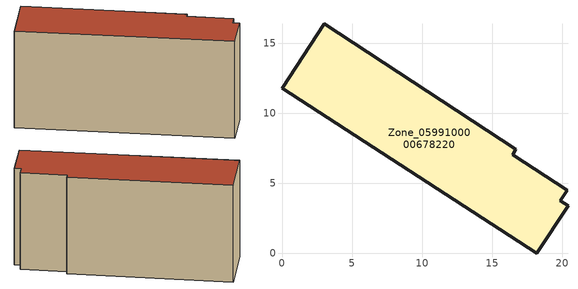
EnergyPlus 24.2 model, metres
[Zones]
Zone_0599100000678220
 floor ground (C_G): 3.01,16.39 16.7,7.41 16.46,7.05 20.34,4.5 19.85,3.76 20.41,3.39 18.17,0 0,11.78 z0
 wall outside (C_F): 16.7,7.41 3.01,16.39 0,11.78 18.17,0 20.41,3.39 19.85,3.76 20.34,4.5 16.46,7.05 16.7,7.41 z0:10.53
 roof outside (C_R): 20.41,3.39 19.85,3.76 20.34,4.5 16.46,7.05 16.7,7.41 3.01,16.39 0,11.78 18.17,0 z10.53
[BUILDING]
Pand.0599100000678220: North Axis=0; Terrain=City; Loads Convergence Tolerance Value=0.04; Temperature Convergence Tolerance Value=0.4; Solar Distribution=FullExterior; Maximum Number of Warmup Days=25; Minimum Number of Warmup Days=1
[Site:Location]
Rotterdam.The.Hague.AP_ZH_NLD Design_Conditions: Latitude=51.96; Longitude=4.45; Time Zone=1; Elevation=-4.5
[SITE:GROUNDTEMPERATURE:BUILDINGSURFACE]
18, 18, 18, 18, 18, 18, 18, 18, 18, 18, 18, 18
[MATERIAL] Thermal Absorptance=0.9; Solar Absorptance=0.7; Visible Absorptance=0.7
Name | Roughness | Thickness | Conductivity | Density | Specific Heat
G.TC.1946 | MediumSmooth | 0.15 | 1 | 540 | 1210
F.TC.1946 | Rough | 0.3 | 0.857143 | 1920 | 840
R.TC.1946 | MediumRough | 0.2 | 0.909091 | 1500 | 1000
[CONSTRUCTION]
C_G: G.TC.1946
C_F: F.TC.1946
C_R: R.TC.1946
[ZONE]
Zone_0599100000678220: Type=1; Multiplier=1; Ceiling Height=Autocalculate; Volume=Autocalculate; Floor Area=autocalculate; Part of Total Floor Area=Yes
[ZONEINFILTRATION:DESIGNFLOWRATE]
Infil_Zone_0599100000678220: Zone or ZoneList or Space or SpaceList=Zone_0599100000678220; Schedule=AlwaysOn; Design Flow Rate Calculation Method=Flow/Area; Flow Rate per Floor Area=0.003; Constant Term Coefficient=1; Temperature Term Coefficient=0; Velocity Term Coefficient=0; Velocity Squared Term Coefficient=0
[HVACTEMPLATE:ZONE:IDEALLOADSAIRSYSTEM]
Zone_0599100000678220: Maximum Heating Supply Air Temperature=50; Minimum Cooling Supply Air Temperature=13; Maximum Heating Supply Air Humidity Ratio=0.0156; Minimum Cooling Supply Air Humidity Ratio=0.0077; Heating Limit=NoLimit; Cooling Limit=NoLimit; Dehumidification Control Type=ConstantSensibleHeatRatio; Cooling Sensible Heat Ratio=0.7; Dehumidification Setpoint=60; Humidification Control Type=None; Humidification Setpoint=30; Outdoor Air Method=None; Outdoor Air Flow Rate per Person=0.00944; Outdoor Air Flow Rate per Zone Floor Area=0; Outdoor Air Flow Rate per Zone=0; Demand Controlled Ventilation Type=None; Outdoor Air Economizer Type=NoEconomizer; Heat Recovery Type=None; Sensible Heat Recovery Effectiveness=0.7; Latent Heat Recovery Effectiveness=0.65
[ZONECONTROL:THERMOSTAT]
ThermostatControl_Zone_0599100000678220: Zone or ZoneList=Zone_0599100000678220; Control Type Schedule=DualSetpointControlType; Control 1=Thermostat_Zone_0599100000678220; Temperature Difference Between Cutout And Setpoint=0
[THERMOSTATSETPOINT:DUALSETPOINT]
Thermostat_Zone_0599100000678220: Heating Setpoint Temperature Schedule=HeatingSetpoint_Zone_0599100000678220; Cooling Setpoint Temperature Schedule=CoolingSetpoint_Zone_0599100000678220
[SCHEDULE:COMPACT]
HeatingSetpoint_Zone_0599100000678220: Through: 12/31, For: AllDays, Until: 24:00, 21
CoolingSetpoint_Zone_0599100000678220: Through: 12/31, For: AllDays, Until: 24:00, 24
DualSetpointControlType: Through: 12/31, For: AllDays, Until: 24:00, 4
AlwaysOn: Through: 12/31, For: AllDays, Until: 24:00, 1
